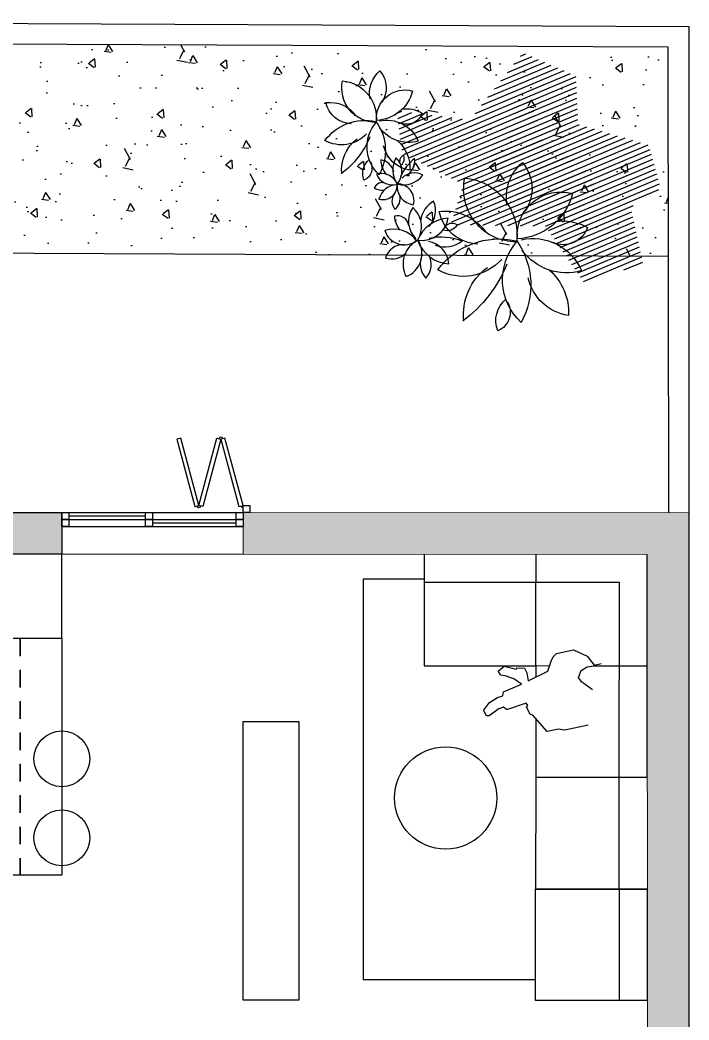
# Model space of a CAD drawing. Header units: metres. Extents: x 15.2 to 25.3, y 17.1 to 38.2.
# Drawn here: x 20.47 to 25.27, y 31.02 to 38.19 of the extents above; entities that cross this region are included whole.
import ezdxf

# ---------------------------------------------------------------- set-up
doc = ezdxf.new("R2010")
doc.units = ezdxf.units.M
doc.linetypes.add('RAYITAS2', pattern=[0.1875, 0.125, -0.0625])
for name, color, linetype in [('01Mobiliario', 1, 'Continuous'), ('01Proyectado', 5, 'Continuous'), ('01Seccionado albañilería', 7, 'Continuous'), ('01Seccionado carpintería', 2, 'Continuous'), ('01Trama solido', 254, 'Continuous'), ('01Vegetacion1', 62, 'Continuous'), ('01Vegetacion2', 60, 'Continuous'), ('01Visto', 4, 'Continuous')]:
    doc.layers.add(name, color=color, linetype=linetype)
doc.layers.add('01Personas', color=253, linetype='Continuous', lineweight=25, true_color=0x92bcc9)
doc.layers.add('01Seccionado albanileria', color=7, linetype='Continuous', lineweight=0)
pattern_1 = [(22.775326, (129.42029, 1.25271), (-0.014020998, 0.033394887), [])]

# ---------------------------------------------------------------- blocks, each defined once
blk = doc.blocks.new('A$C2668ed71')
at = {"layer": '01Vegetacion1', "transparency": 33554526}
for centre, radius, start, end in [((0.009, 0.1538), 0.0754, 131.5176, 226.6183), ((-0.1302, 0.0948), 0.1459, 13.456, 52.2719), ((0.1747, 0.0651), 0.1776, 126.7014, 199.727), ((-0.0326, 0.1276), 0.1289, 288.1475, 38.2809), ((-0.1527, -0.0113), 0.1557, 9.7608, 89.7278), ((0.0089, 0.163), 0.162, 186.5849, 256.2864), ((0.1735, -0.0062), 0.1179, 71.7942, 147.1818), ((0.0843, 0.1456), 0.1322, 281.2442, 342.5031), ((-0.1879, -0.0951), 0.1696, 64.2013, 115.0383), ((-0.1363, 0.1322), 0.1437, 210.8255, 280.1601), ((-0.0468, -0.2199), 0.227, 77.4565, 141.6407), ((-0.1534, 0.0772), 0.1718, 245.4427, 333.2879), ((0.0834, -0.1473), 0.1692, 27.5611, 119.5373), ((0.1445, 0.0594), 0.1562, 202.3452, 304.7532), ((-0.1812, -0.1312), 0.2266, 329.2281, 35.1268), ((0.222, -0.3289), 0.3878, 134.3763, 166.2403), ((0.1101, -0.1255), 0.1554, 155.1526, 231.5752), ((0.0307, -0.2153), 0.1456, 15.2261, 78.2967), ((-0.161, -0.1531), 0.0608, 82.6923, 179.1598), ((-0.2222, -0.0707), 0.0815, 270.2945, 343.1772), ((-0.2052, -0.067), 0.1741, 286.2815, 346.1248), ((0.149, -0.0569), 0.1222, 204.7848, 280.4538)]:
    blk.add_arc(centre, radius, start, end, dxfattribs=at)

msp = doc.modelspace()

# ---------------------------------------------------------------- hatches: boundary and pattern name
at = {"layer": '01Trama solido'}
h = msp.add_hatch(color=256, dxfattribs=at)
h.dxf.hatch_style = 1
h.paths.add_polyline_path([(19.8657, 34.6609), (19.8657, 34.3613), (20.7657, 34.3609), (20.7657, 34.6609)])
h = msp.add_hatch(color=256, dxfattribs=at)
h.dxf.hatch_style = 1
h.paths.add_polyline_path([(24.966, 34.3595), (24.9673, 30.9607), (25.2659, 30.9607), (25.2661, 34.6595), (22.0657, 34.6607), (22.0657, 34.3607)])
h.paths.add_polyline_path([(24.1661, 29.9605), (24.1661, 29.6605), (25.2658, 29.6605), (25.2658, 29.9607), (24.9676, 29.9607)])
at = {"layer": '01Vegetacion1', "linetype": 'Continuous', "transparency": 33554483}
h = msp.add_hatch(dxfattribs=at)
h.set_pattern_fill('AR-CONC', color=256, scale=0.08, angle=-107.92381)
h.set_pattern_definition([(302.076192468, (-2823170.8466, 1378648.7707), (-0.224355852056, -0.53050961503), [0.06, -0.66]), (247.076192468, (-2823170.8466, 1378648.7707), (0.60670935906, -0.07957709667), [0.048, -0.528]), (352.527636928, (-2823170.8653, 1378648.7265), (0.38235350167, -0.61008670808), [0.0509921536, -0.5609136896]), (298.260392468, (-2823170.6944, 1378648.72146), (-0.3887453762, -0.77160448043), [0.09, -0.99]), (348.711827958, (-2823170.7268, 1378648.6572), (0.51135779276, -0.95126926181), [0.0764882736, -0.841371008]), (243.260356458, (-2823170.6944, 1378648.7215), (0.51135779253, -0.95126926122), [0.072, -0.7920000008]), (273.076192468, (-2823170.75705, 1378648.65765), (-0.45342221462, -0.3552242887), [0.06, -0.66]), (218.076192468, (-2823170.75705, 1378648.65765), (0.49206021993, -0.36373823095), [0.048, -0.528]), (323.527637208, (-2823170.79483, 1378648.62805), (0.038638005905, -0.7189625137), [0.050992152, -0.5609136896]), (289.5761924676, (-2823170.8466, 1378648.7707), (0.250396133189, -0.091214755847), [0, -0.5216, 0, -0.536, 0, -0.53]), (259.576192468, (-2823170.8466, 1378648.7707), (0.235447518709, -0.297346298336), [0, -0.3056, 0, -0.5096, 0, -0.202]), (219.5761924676, (-2823170.7917, 1378648.94044), (-0.148596102735, -0.400778333042), [0, -0.2, 0, -0.624, 0, -0.828]), (209.576192468, (-2823170.7671, 1378649.01656), (-0.067384128405, -0.468551740177), [0, -0.26, 0, -0.4144, 0, -0.588])])
h.paths.add_polyline_path([(15.4042, 38.0435), (15.5023, 36.543), (25.1179, 36.4983), (25.1161, 37.9984)])
at = {"layer": '01Vegetacion1'}
h = msp.add_hatch(dxfattribs=at)
h.set_pattern_fill('ANSI31', color=256, scale=0.011408, angle=697.77533, style=0)
h.set_pattern_definition(pattern_1)
h.paths.add_polyline_path([(23.6949, 37.4786), (24.0757, 37.96), (24.4552, 37.7937), (24.4703, 37.4478), (24.98, 37.297), (25.0632, 36.9863), (24.849, 36.8498), (24.937, 36.4467), (24.5171, 36.3075), (24.2371, 36.7149), (23.5579, 36.7264), (23.6499, 37.0154), (23.2079, 37.2357), (23.1693, 37.5436)])
at = {"layer": '01Vegetacion2'}
h = msp.add_hatch(dxfattribs=at)
h.set_pattern_fill('ANSI31', color=256, scale=0.011408, angle=697.77533, style=0)
h.set_pattern_definition(pattern_1)
h.paths.add_polyline_path([(23.8289, 37.1995), (23.9807, 37.3663), (24.0234, 37.6299), (24.1308, 37.6082), (24.2262, 37.3152), (24.5249, 37.1472), (24.5965, 36.9898), (24.4977, 36.9448), (24.5428, 36.7266), (24.437, 36.6731), (24.2685, 36.96), (24.0411, 36.8999), (24.0104, 36.9674), (24.0544, 37.1447), (23.8384, 37.0953)])

# ---------------------------------------------------------------- linework, layer by layer
at = {"layer": '01Mobiliario'}
for p, q in [((23.3664, 34.3597), (23.3661, 33.5597)), ((24.1664, 34.3595), (24.1663, 34.1595)), ((24.7663, 34.1593), (23.3663, 34.1597)), ((24.7659, 32.7593), (24.7663, 34.1593)), ((23.3661, 33.5597), (24.1661, 33.5595)), ((24.2659, 33.5594), (24.1661, 33.5595)), ((24.1661, 33.5595), (24.1661, 33.4793)), ((24.9661, 33.5592), (24.5812, 33.5593)), ((24.1659, 32.7595), (24.1656, 31.9595)), ((24.9659, 32.7592), (24.1659, 32.7595)), ((24.7656, 31.9593), (24.7659, 32.7593)), ((24.9656, 31.9592), (24.1656, 31.9595))]:
    msp.add_line(p, q, dxfattribs=at)
at = {"layer": '01Mobiliario', "color": 5}
for points in [[(20.7657, 34.3619), (22.0657, 34.3636)], [(23.3663, 34.1836), (22.9291, 34.1836), (22.9291, 31.3112), (24.1656, 31.3112)]]:
    msp.add_lwpolyline(points, dxfattribs=at)
at = {"layer": '01Mobiliario'}
for points in [[(24.9662, 32.7604), (24.966, 34.3598)], [(24.1661, 33.5595), (24.1663, 34.1595)], [(24.1662, 33.1835), (24.166, 32.7595)], [(24.7656, 31.9595), (24.7656, 31.1592)]]:
    msp.add_lwpolyline(points, dxfattribs=at)
at = {"layer": '01Mobiliario', "linetype": 'RAYITAS2'}
msp.add_lwpolyline([(20.4669, 33.7566), (20.4669, 33.7566), (20.4661, 32.0553), (20.4661, 32.0553)], close=True, dxfattribs=at)
at = {"layer": '01Mobiliario'}
for points in [[(22.0668, 33.1613), (22.4668, 33.1613), (22.4668, 31.1613), (22.0668, 31.1613)], [(24.1656, 31.9595), (24.9653, 31.9595), (24.9653, 31.1592), (24.1656, 31.1592)]]:
    msp.add_lwpolyline(points, close=True, dxfattribs=at)
for centre, radius in [((20.7658, 32.8937), 0.2), ((23.5198, 32.6125), 0.3664), ((20.7656, 32.3265), 0.2)]:
    msp.add_circle(centre, radius, dxfattribs=at)
at = {"layer": '01Personas'}
for p, q in [((24.291, 33.6257), (24.3154, 33.6493)), ((24.3154, 33.6493), (24.4379, 33.6746)), ((24.4379, 33.6746), (24.5364, 33.6303)), ((24.2534, 33.5216), (24.2776, 33.5951)), ((24.2776, 33.5951), (24.291, 33.6257)), ((24.5364, 33.6303), (24.5851, 33.5647)), ((24.5851, 33.5647), (24.6367, 33.5782)), ((23.8959, 33.5216), (23.9395, 33.5584)), ((23.9163, 33.494), (23.8959, 33.5216)), ((23.9395, 33.5584), (24.0252, 33.536)), ((24.0252, 33.536), (24.0303, 33.5464)), ((24.0303, 33.5464), (24.0854, 33.5437)), ((24.0854, 33.5437), (24.1013, 33.5102)), ((24.1013, 33.5102), (24.1123, 33.4533)), ((24.1123, 33.4533), (24.2534, 33.5216)), ((24.4721, 33.4779), (24.4916, 33.528)), ((24.4916, 33.528), (24.5347, 33.5538)), ((24.5347, 33.5538), (24.5826, 33.5595)), ((23.9461, 33.4891), (23.9163, 33.494)), ((24.0079, 33.4671), (23.9461, 33.4891)), ((24.064, 33.4301), (24.0079, 33.4671)), ((24.4938, 33.4464), (24.4721, 33.4779)), ((24.5741, 33.3896), (24.4938, 33.4464)), ((23.929, 33.3444), (23.9358, 33.3749)), ((23.9358, 33.3749), (24.064, 33.4301)), ((23.791, 33.239), (23.8346, 33.2984)), ((23.8346, 33.2984), (23.8915, 33.3336)), ((23.8915, 33.3336), (23.929, 33.3444)), ((24.0966, 33.2918), (23.9566, 33.2456)), ((24.1085, 33.2764), (24.0966, 33.2918)), ((23.814, 33.203), (23.7936, 33.2371)), ((23.9009, 33.2525), (23.8315, 33.2025)), ((23.9357, 33.2646), (23.9009, 33.2525)), ((23.9566, 33.2479), (23.9357, 33.2646)), ((24.1008, 33.2672), (24.1085, 33.2764)), ((24.1267, 33.2111), (24.1008, 33.2672)), ((23.8315, 33.2025), (23.814, 33.203)), ((24.1455, 33.2068), (24.1267, 33.2111)), ((24.2485, 33.0906), (24.1455, 33.2068)), ((24.3299, 33.1058), (24.2485, 33.0906)), ((24.3753, 33.0998), (24.3299, 33.1058)), ((24.5433, 33.134), (24.3753, 33.0998))]:
    msp.add_line(p, q, dxfattribs=at)
at = {"layer": '01Proyectado', "linetype": 'Continuous'}
msp.add_lwpolyline([(25.1161, 36.4983), (15.5023, 36.543)], dxfattribs=at)
at = {"layer": '01Seccionado albanileria'}
for points in [[(25.2659, 30.9607), (25.2661, 34.6595), (22.0657, 34.6607), (22.0657, 34.3607), (24.966, 34.3595), (24.9673, 30.9607)], [(21.3657, 34.6359), (21.3657, 34.6359)], [(22.0157, 34.6357), (22.0157, 34.6357)]]:
    msp.add_lwpolyline(points, dxfattribs=at)
at = {"layer": '01Seccionado albañilería'}
msp.add_lwpolyline([(19.8657, 34.3613), (19.8657, 34.6609), (20.7657, 34.6609), (20.7657, 34.3609), (19.8657, 34.3613)], dxfattribs=at)
at = {"layer": '01Seccionado albañilería', "color": 1}
msp.add_lwpolyline([(20.7662, 33.7592), (20.7665, 34.3579)], dxfattribs=at)
msp.add_lwpolyline([(19.8654, 32.0582), (19.8662, 33.7595), (20.7662, 33.7592), (20.7654, 32.0578)], close=True, dxfattribs=at)
at = {"layer": '01Seccionado carpintería'}
for points in [[(21.7489, 34.7107), (21.6195, 35.1937), (21.5905, 35.1859), (21.7199, 34.703), (21.7489, 34.7107)], [(21.7489, 34.7107), (21.8783, 35.1937), (21.9073, 35.1859), (21.7779, 34.703), (21.7489, 34.7107)], [(22.0657, 34.7107), (21.9363, 35.1937), (21.9073, 35.1859), (22.0367, 34.703), (22.0657, 34.7107)], [(20.7657, 34.6609), (20.8157, 34.6609), (20.8157, 34.6109), (20.7657, 34.6109), (20.7657, 34.6609)], [(21.3657, 34.6609), (21.4157, 34.6609), (21.4157, 34.6109), (21.3657, 34.6109), (21.3657, 34.6609)], [(22.0157, 34.6607), (22.0657, 34.6607), (22.0657, 34.6107), (22.0157, 34.6107), (22.0157, 34.6607)], [(22.1157, 34.6607), (22.0657, 34.6607), (22.0657, 34.7107), (22.1157, 34.7107), (22.1157, 34.6607)], [(20.7657, 34.6109), (20.8157, 34.6109), (20.8157, 34.5609), (20.7657, 34.5609), (20.7657, 34.6109)], [(20.8157, 34.636), (21.3657, 34.636)], [(21.3657, 34.6109), (21.4157, 34.6109), (21.4157, 34.5609), (21.3657, 34.5609), (21.3657, 34.6109)], [(21.4157, 34.5859), (22.0157, 34.5859)], [(22.0157, 34.6107), (22.0657, 34.6107), (22.0657, 34.5607), (22.0157, 34.5607), (22.0157, 34.6107)]]:
    msp.add_lwpolyline(points, dxfattribs=at)
for centre, start, end in [((21.9073, 35.1859), 15, 165), ((21.7489, 34.7107), 195.00002, 344.99998), ((22.0657, 34.7107), 195.00002, 269.99992)]:
    msp.add_arc(centre, 0.015, start, end, dxfattribs=at)
at = {"layer": '01Vegetacion1'}
for centre, radius, start, end in [((23.53, 36.7289), 0.1916, 120.48369, 171.32073), ((23.2854, 36.8262), 0.1623, 315.36194, 24.69647), ((23.4294, 36.7497), 0.1759, 145.7942, 225.76123), ((23.1638, 36.7107), 0.183, 339.23562, 48.9371), ((23.1723, 36.7046), 0.0851, 8.90371, 104.00444), ((23.3163, 36.7966), 0.1648, 183.25014, 222.06598), ((23.556, 36.5177), 0.2565, 93.88135, 158.06547), ((23.3475, 36.807), 0.194, 262.23407, 350.07931), ((23.5668, 36.6667), 0.0687, 56.36222, 152.82967), ((23.149, 36.4936), 0.2006, 35.79503, 108.82059), ((23.2233, 36.7267), 0.1456, 197.24111, 307.37451), ((23.5292, 36.7764), 0.092, 252.34479, 325.22754), ((23.405, 36.4429), 0.1912, 115.9847, 207.96093), ((23.1736, 36.5182), 0.1764, 290.76884, 33.17679), ((23.5593, 36.6995), 0.256, 200.39525, 266.29386), ((23.3677, 36.432), 0.1755, 3.94684, 80.36945), ((23.4856, 36.1977), 0.4381, 69.28172, 101.14568), ((23.5149, 36.763), 0.1966, 249.39717, 309.24054), ((23.2161, 36.4492), 0.1332, 88.34017, 163.72785), ((23.1318, 36.6293), 0.1493, 253.0189, 314.27784), ((23.5021, 36.4485), 0.1644, 157.2253, 220.29592), ((23.279, 36.4396), 0.138, 315.0682, 30.73717)]:
    msp.add_arc(centre, radius, start, end, dxfattribs=at)
at = {"layer": '01Vegetacion2'}
for centre, radius, start, end in [((23.1871, 37.1836), 0.1328, 176.65961, 227.49665), ((23.0368, 37.0803), 0.1124, 11.53785, 80.87239), ((23.3187, 37.1171), 0.1777, 150.05726, 214.24138), ((23.0718, 37.1087), 0.1344, 318.40999, 46.25523), ((23.2371, 37.1808), 0.0476, 112.53813, 209.00558), ((23.4757, 36.9532), 0.3035, 125.45764, 157.32159), ((23.1595, 37.2015), 0.0638, 308.52071, 21.40346), ((23.1617, 37.188), 0.1362, 305.57309, 5.41645), ((23.2954, 36.9756), 0.1216, 60.12276, 136.54536), ((23.0631, 36.9684), 0.059, 65.07962, 160.18036), ((23.0564, 36.9658), 0.1268, 35.41153, 105.11301), ((23.1363, 37.1337), 0.1219, 201.97012, 281.93714), ((23.2153, 37.1891), 0.1774, 256.57117, 322.46977), ((23.0657, 37.0867), 0.1142, 239.42605, 278.24189), ((23.1756, 36.8735), 0.139, 91.97094, 164.9965), ((23.0701, 37.0062), 0.1009, 253.41702, 3.55042), ((23.3036, 37.0014), 0.1325, 172.16061, 264.13685), ((23.171, 36.8972), 0.1222, 346.94476, 89.3527), ((23.227, 36.895), 0.0923, 144.51608, 219.90376), ((23.0909, 36.916), 0.1034, 309.19481, 10.45376)]:
    msp.add_arc(centre, radius, start, end, dxfattribs=at)
at = {"layer": '01Visto'}
for points in [[(16.1354, 26.8595), (16.7139, 18.0113), (16.5625, 18.0283), (15.244, 38.1942), (25.2661, 38.1477)], [(20.9949, 17.5302), (20.9949, 17.5302), (25.2661, 17.0502), (25.2661, 38.1477)], [(25.1203, 34.6595), (25.1161, 37.9984), (15.4042, 38.0435), (15.6254, 34.6595)], [(20.7657, 34.6606), (22.0157, 34.6603)], [(20.7657, 34.611), (22.0157, 34.6107)], [(20.7657, 34.561), (22.0657, 34.5607)]]:
    msp.add_lwpolyline(points, dxfattribs=at)

# ---------------------------------------------------------------- block references
at = {"layer": '01Vegetacion1', "rotation": 292.5622782558344}
for p, xscale, yscale, zscale in [((23.0213, 37.4594), -1.576116577991803, 1.576116577991803, 1.576116577991804), ((24.0291, 36.6019), -2.424824262976829, 2.424824262976829, 2.42482426297683)]:
    msp.add_blockref('A$C2668ed71', p, dxfattribs=dict(at, xscale=xscale, yscale=yscale, zscale=zscale))

doc.saveas('drawing.dxf')
